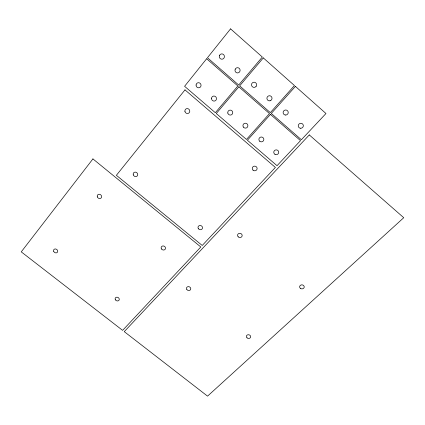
<?xml version="1.0" encoding="UTF-8"?>
<svg xmlns="http://www.w3.org/2000/svg" width="425" height="425" viewBox="0 0 425 425"><rect width="100%" height="100%" fill="white"/><g stroke="black" fill="none" stroke-linecap="round" stroke-linejoin="round"><path stroke-width="0.64" d="M92.932 158.907L21.25 251.866L122.613 330.368L200.818 246.973L92.932 158.907M206.646 58.746L184.588 86.296L215.326 112.699L237.873 85.988L206.646 58.746M230.568 28.858L207.453 57.736L238.696 85.016L262.321 57.03L230.568 28.858M184.987 89.877L116.376 175.307L202.236 245.459L275.395 167.445L184.987 89.877M238.839 86.833L216.282 113.517L246.463 139.442L269.493 113.571L238.839 86.833M263.303 57.901L239.668 85.861L270.332 112.63L294.445 85.542L263.303 57.901M270.438 114.399L247.398 140.245L277.031 165.697L300.523 140.648L270.438 114.399M295.412 86.397L271.283 113.459L301.383 139.735L325.97 113.512L295.412 86.397M309.299 134.927L124.254 331.638L207.543 396.142L403.75 217.712L309.299 134.927M184.923 111.323A2.513 2.396 52 0 0 188.875 113.034A2.513 2.396 52 0 0 188.206 108.784A2.513 2.396 52 0 0 184.923 111.323M253.05 170.159A2.433 2.332 12.1 0 0 257.067 169.012A2.433 2.332 12.1 0 0 253.959 166.228A2.433 2.332 12.1 0 0 253.05 170.159M133.296 174.893A2.375 2.152 39.8 0 0 137.185 175.987A2.375 2.152 39.8 0 0 135.883 172.205A2.375 2.152 39.8 0 0 133.296 174.893M198.448 228.783A2.306 2.093 23 0 0 202.353 228.57A2.306 2.093 23 0 0 199.973 225.489A2.306 2.093 23 0 0 198.448 228.783M115.441 299.837A2.146 1.801 28 0 0 119.032 300.183A2.146 1.801 28 0 0 117.119 297.197A2.146 1.801 28 0 0 115.441 299.837M53.768 251.488A2.21 1.843 36.3 0 0 57.375 252.291A2.21 1.843 36.3 0 0 55.776 248.997A2.21 1.843 36.3 0 0 53.768 251.488M161.516 248.981A2.252 1.992 26.9 0 0 165.32 249.05A2.252 1.992 26.9 0 0 163.157 245.942A2.252 1.992 26.9 0 0 161.516 248.981M97.352 196.908A2.322 2.045 39.4 0 0 101.134 197.981A2.322 2.045 39.4 0 0 99.79 194.337A2.322 2.045 39.4 0 0 97.352 196.908M196.074 85.005A2.577 2.476 63.7 0 0 199.676 87.577A2.577 2.476 63.7 0 0 199.947 83.167A2.577 2.476 63.7 0 0 196.074 85.005M219.523 55.399A2.667 2.566 81.7 0 0 222.084 59.203A2.667 2.566 81.7 0 0 223.948 55.037A2.667 2.566 81.7 0 0 219.523 55.399M211.512 98.499A2.545 2.47 58.5 0 0 215.247 100.789A2.545 2.47 58.5 0 0 215.252 96.417A2.545 2.47 58.5 0 0 211.512 98.499M235.232 69.169A2.63 2.566 85.1 0 0 237.75 72.93A2.63 2.566 85.1 0 0 239.657 68.829A2.63 2.566 85.1 0 0 235.232 69.169M270.098 100.778A2.571 2.55 -45 0 0 271.299 96.496A2.571 2.55 -45 0 0 267.001 97.633A2.571 2.55 -45 0 0 270.098 100.778M243.387 127.075A2.497 2.454 24.6 0 0 247.674 126.714A2.497 2.454 24.6 0 0 245.172 123.218A2.497 2.454 24.6 0 0 243.387 127.075M256.078 86.397A2.592 2.561 -84.1 0 0 254.432 82.227A2.592 2.561 -84.1 0 0 251.685 85.765A2.592 2.561 -84.1 0 0 256.078 86.397M227.816 113.045A2.513 2.465 46 0 0 231.907 114.484A2.513 2.465 46 0 0 231.041 110.245A2.513 2.465 46 0 0 227.816 113.045M259.818 141.318A2.486 2.428 7.7 0 0 263.824 139.814A2.486 2.428 7.7 0 0 260.461 137.169A2.486 2.428 7.7 0 0 259.818 141.318M285.377 115.032A2.566 2.518 -24.9 0 0 288.028 111.483A2.566 2.518 -24.9 0 0 283.624 111.037A2.566 2.518 -24.9 0 0 285.377 115.032M274.975 154.328A2.481 2.396 0.5 0 0 278.731 152.315A2.481 2.396 0.5 0 0 275.044 150.174A2.481 2.396 0.5 0 0 274.975 154.328M300.289 128.228A2.566 2.481 -20 0 0 303.211 124.929A2.566 2.481 -20 0 0 298.871 124.169A2.566 2.481 -20 0 0 300.289 128.228M238.207 236.826A2.322 2.114 14.9 0 0 242.091 236.098A2.322 2.114 14.9 0 0 239.312 233.33A2.322 2.114 14.9 0 0 238.207 236.826M300.576 288.474A2.306 2.019 5.1 0 0 304.215 287.125A2.306 2.019 5.1 0 0 300.99 285.005A2.306 2.019 5.1 0 0 300.576 288.474M186.894 289.622A2.205 1.913 21 0 0 190.613 289.489A2.205 1.913 21 0 0 188.317 286.631A2.205 1.913 21 0 0 186.894 289.622M247.063 337.87A2.173 1.838 12.7 0 0 250.628 337.11A2.173 1.838 12.7 0 0 247.855 334.783A2.173 1.838 12.7 0 0 247.063 337.87"/></g></svg>
